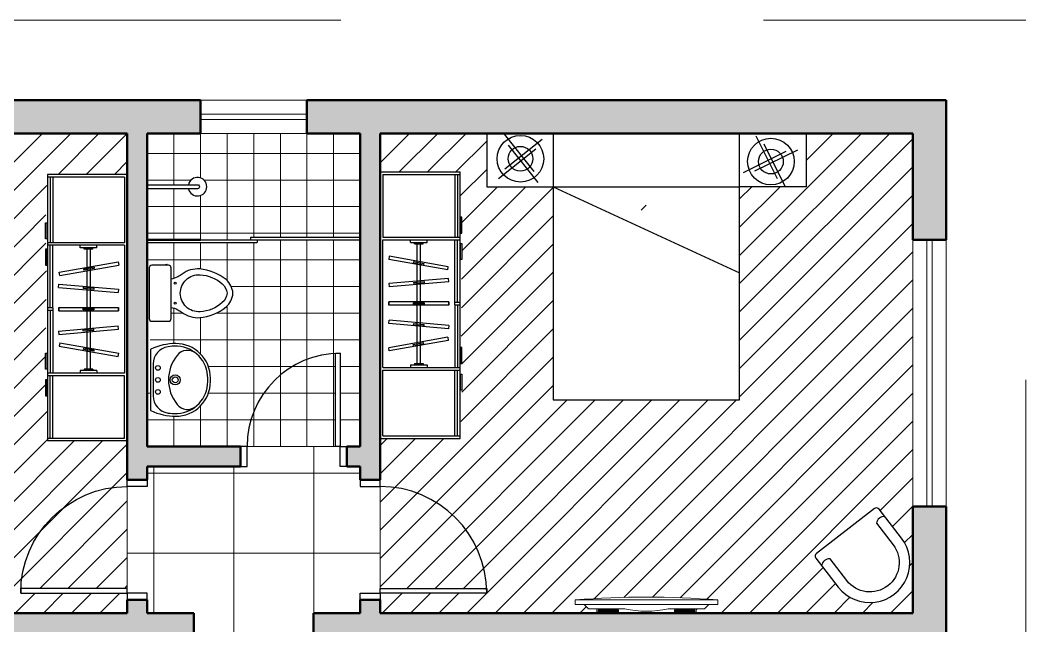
# Model space of a CAD drawing. Header units: millimetres. Extents: x 10.4 to 21.9, y -2.2 to 6.9.
# Drawn here: x 14.35 to 21.91, y 2.32 to 6.87 of the extents above; entities that cross this region are included whole.
import ezdxf

# ---------------------------------------------------------------- set-up
doc = ezdxf.new("R2010")
doc.units = ezdxf.units.MM
doc.linetypes.add('HIDDEN', pattern=[9.525, 6.35, -3.175])
for name, color, linetype, lineweight in [('Alvenaria', 5, 'Continuous', 50), ('Alvenaria Pigmentação', 254, 'Continuous', 15), ('Areas Molhadas', 2, 'Continuous', 30), ('Eletronicos', 2, 'Continuous', 30), ('Janelas', 2, 'Continuous', 20), ('Mobiliario', 3, 'Continuous', 30), ('Piso Desniveis e Soleiras', 1, 'Continuous', 15), ('Piso Paginação', 252, 'Continuous', 15), ('Portas', 3, 'Continuous', 30), ('Projeção Cobertura', 2, 'HIDDEN', 20)]:
    doc.layers.add(name, color=color, linetype=linetype, lineweight=lineweight)
doc.layers.add('Layout 01', color=1, linetype='Continuous')
doc.layers.add('Layout 02', color=2, linetype='Continuous')

# ---------------------------------------------------------------- blocks, each defined once
blk = doc.blocks.new('Batente')
blk.add_lwpolyline([(0, -0.15), (0.05, -0.15), (0.05, 0), (0, 0)])
blk = doc.blocks.new('Porta_70')
at = {"color": 0}
blk.add_lwpolyline([(-0.05, 0.7), (-0.05, 0), (-0.085, 0), (-0.085, 0.7)], close=True, dxfattribs=at)
at = {"color": 1}
blk.add_arc((-0.05, 0), 0.7, 90, 180, dxfattribs=at)
blk.add_blockref('Batente', (-0.8, 0))
at = {"xscale": -1}
blk.add_blockref('Batente', (0, 0), dxfattribs=at)
blk = doc.blocks.new('Porta_80')
at = {"color": 0}
blk.add_lwpolyline([(-0.05, 0.8), (-0.05, 0), (-0.085, 0), (-0.085, 0.8)], close=True, dxfattribs=at)
at = {"color": 1}
blk.add_arc((-0.05, 0), 0.8, 90, 180, dxfattribs=at)
at = {"xscale": -1}
blk.add_blockref('Batente', (0, 0), dxfattribs=at)
blk.add_blockref('Batente', (-0.9, 0))
blk = doc.blocks.new('Cama_1')
blk.add_line((0.4, -0.7), (0.4, 0.7))
for points in [[(0, 0.7), (0, 1.2), (0.4, 1.2), (0.4, 0.7)], [(0.4, -0.7), (1.0462, 0.7)], [(0, -0.7), (0, -1.2), (0.4, -1.2), (0.4, -0.7)]]:
    blk.add_lwpolyline(points)
blk.add_lwpolyline([(0, -0.7), (2, -0.7), (2, 0.7), (0, 0.7)], close=True)
blk = doc.blocks.new('Abajour_01')
for p, q in [((-0.1278, 0.18), (0.0617, -0.1242)), ((0.1126, 0.081), (-0.1919, -0.1086)), ((0.1965, 0.1012), (-0.1073, -0.088)), ((-0.0612, 0.1245), (0.1283, -0.1797))]:
    blk.add_line(p, q)
for radius in [0.175, 0.0929]:
    blk.add_circle((0, 0), radius)
blk = doc.blocks.new('Tv Plasma 01')
at = {"lineweight": 5, "ltscale": 0.08}
h = blk.add_hatch(dxfattribs=at)
h.set_pattern_fill('_USER,_O', color=0, scale=0.008, double=1, pattern_type=0)
h.set_pattern_definition([(360, (-4.134502, -6.728382), (2e-18, 0.008), []), (90, (-4.134502, -6.728382), (-0.008, 2e-18), [])])
h.paths.add_polyline_path([(-0.2099, 0.0235), (-0.3623, 0.0235), (-0.3623, 0.0089), (-0.2099, 0.0089)])
h = blk.add_hatch(dxfattribs=at)
h.set_pattern_fill('_USER,_O', color=0, scale=0.008, double=1, pattern_type=0)
h.set_pattern_definition([(180, (4.134502, -6.728382), (2e-18, 0.008), []), (90, (4.134502, -6.728382), (0.008, -1e-18), [])])
h.paths.add_polyline_path([(0.2099, 0.0235), (0.3623, 0.0235), (0.3623, 0.0089), (0.2099, 0.0089)])
at = {"color": 0, "lineweight": 9, "ltscale": 0.08}
for p, q in [((-0.535, 0.0985), (-0.535, 0.0647)), ((0.535, 0.0647), (0.535, 0.0985)), ((0.535, 0.0647), (-0.535, 0.0647)), ((-0.4673, 0.0647), (-0.4363, 0.0324)), ((-0.4363, 0.0324), (-0.1636, 0.0324)), ((-0.3724, 0.0324), (-0.3724, 0)), ((-0.3724, 0), (0.3724, 0)), ((0.1636, 0.0324), (0.4363, 0.0324)), ((0.3724, 0.0324), (0.3724, 0)), ((0.4673, 0.0647), (0.4363, 0.0324))]:
    blk.add_line(p, q, dxfattribs=at)
at = {"color": 0, "lineweight": 5, "ltscale": 0.08}
blk.add_line((-0.535, 0.0985), (0.535, 0.0985), dxfattribs=at)
for points in [[(-0.3623, 0.0235), (-0.2099, 0.0235), (-0.2099, 0.0089), (-0.3623, 0.0089)], [(0.3623, 0.0235), (0.2099, 0.0235), (0.2099, 0.0089), (0.3623, 0.0089)]]:
    blk.add_lwpolyline(points, close=True, dxfattribs=at)
at = {"color": 0, "lineweight": 9, "ltscale": 0.08}
for centre, radius, start, end in [((0, -6.5458), 6.6658, 85.39647, 94.60353), ((0, 0.7378), 0.7242, 256.94486, 283.05514)]:
    blk.add_arc(centre, radius, start, end, dxfattribs=at)
blk = doc.blocks.new('Cabides')
at = {"layer": 'Layout 01'}
for p, q in [((0.04, 0.005), (-0.04, 0.005)), ((-0.04, 0.005), (-0.04, -0.005)), ((0.04, 0.005), (0.04, -0.005)), ((0.04, -0.005), (-0.04, -0.005))]:
    blk.add_line(p, q, dxfattribs=at)
at = {"layer": 'Layout 02', "color": 2}
for p, q in [((-0.225, 0.0125), (0.225, 0.0125)), ((-0.225, -0.0125), (-0.225, 0.0125)), ((0.225, 0.0125), (0.225, -0.0125)), ((-0.225, -0.0125), (0.225, -0.0125))]:
    blk.add_line(p, q, dxfattribs=at)
blk = doc.blocks.new('Armário_01')
for p, q in [((0, 0), (2, 0)), ((0, 0), (0, -0.6)), ((2, 0), (2, -0.6)), ((0.0199, -0.02), (0.513, -0.02)), ((0.0199, -0.02), (0.0199, -0.6)), ((0.513, -0.02), (0.513, -0.6)), ((0.532, -0.02), (0.532, -0.6)), ((0.532, -0.02), (1.492, -0.02)), ((1.492, -0.02), (1.492, -0.6)), ((1.9812, -0.02), (1.5111, -0.02)), ((1.5111, -0.02), (1.5111, -0.6)), ((1.9812, -0.02), (1.9812, -0.6)), ((0, -0.6), (2, -0.6)), ((0.0199, -0.58), (0.513, -0.58)), ((1.0021, -0.58), (0.532, -0.58)), ((1.0021, -0.56), (1.0021, -0.6)), ((1.0021, -0.56), (1.022, -0.56)), ((1.022, -0.56), (1.022, -0.6)), ((1.022, -0.58), (1.492, -0.58)), ((1.9812, -0.58), (1.5111, -0.58))]:
    blk.add_line(p, q)
at = {"layer": 'Layout 01'}
for p, q in [((0.552, -0.2275), (0.532, -0.2275)), ((0.552, -0.2275), (0.552, -0.3525)), ((0.562, -0.2575), (0.552, -0.2575)), ((0.562, -0.2575), (0.562, -0.3225)), ((0.562, -0.2775), (1.462, -0.2775)), ((1.462, -0.2575), (1.462, -0.3225)), ((1.462, -0.2575), (1.472, -0.2575)), ((1.472, -0.2275), (1.472, -0.3525)), ((1.472, -0.2275), (1.492, -0.2275)), ((0.552, -0.3525), (0.532, -0.3525)), ((0.562, -0.3225), (0.552, -0.3225)), ((0.562, -0.3025), (1.462, -0.3025)), ((1.462, -0.3225), (1.472, -0.3225)), ((1.472, -0.3525), (1.492, -0.3525))]:
    blk.add_line(p, q, dxfattribs=at)
for points in [[(0.3633, -0.6133), (0.3633, -0.6033), (0.4833, -0.6033), (0.4833, -0.6133)], [(0.6817, -0.6133), (0.6817, -0.6033), (0.5617, -0.6033), (0.5617, -0.6133)], [(1.3424, -0.6133), (1.3424, -0.6033), (1.4624, -0.6033), (1.4624, -0.6133)], [(1.6608, -0.6133), (1.6608, -0.6033), (1.5408, -0.6033), (1.5408, -0.6133)]]:
    blk.add_lwpolyline(points, close=True, dxfattribs=at)
at = {"layer": 'Layout 02'}
for p, q in [((0.0199, -0.56), (0.513, -0.56)), ((1.0021, -0.56), (0.532, -0.56)), ((1.022, -0.56), (1.492, -0.56)), ((1.9812, -0.56), (1.5111, -0.56))]:
    blk.add_line(p, q, dxfattribs=at)
at = {"color": 1}
for p, rotation in [((0.708, -0.2876), 100.0000000000002), ((0.8549, -0.291), 84.9999999999998), ((1.012, -0.29), 90)]:
    blk.add_blockref('Cabides', p, dxfattribs=dict(at, rotation=rotation))
at = {"color": 1, "xscale": -1}
for p, rotation in [((1.012, -0.29), 270), ((1.1692, -0.291), 274.9999999999998), ((1.316, -0.2876), 260.0000000000002)]:
    blk.add_blockref('Cabides', p, dxfattribs=dict(at, rotation=rotation))
blk = doc.blocks.new('Poltrona')
blk.add_lwpolyline([(-0.3489, -0.3, 1), (-0.3489, 0.3), (-0.6239, 0.3, 0.414214), (-0.6489, 0.275), (-0.6489, -0.275, 0.414214), (-0.6239, -0.3)], format="xyb", close=True)
blk.add_lwpolyline([(-0.5536, 0.3, 0.381966), (-0.5536, 0.22), (-0.3489, 0.22, -1), (-0.3489, -0.22), (-0.5536, -0.22, 0.381966), (-0.5536, -0.3)], format="xyb")
blk = doc.blocks.new('Chuveiro')
blk.add_lwpolyline([(0, 0.015), (0.3777, 0.015, -1.003075), (0.3777, -0.015), (0, -0.015)], format="xyb")
blk.add_arc((0.3777, 0), 0.07, 192.37363, 167.62637)
blk = doc.blocks.new('Box_160')
for p, q in [((0, 0), (1.6, 0)), ((0.775, 0.02), (1.6, 0.02)), ((0.775, 0.02), (0.775, 0)), ((0.825, 0), (0.825, -0.02)), ((0, -0.02), (0.825, -0.02))]:
    blk.add_line(p, q)
blk = doc.blocks.new('Bacia_Cx')
for p, q in [((-0.2168, 0.1384), (-0.2168, 0.1478)), ((-0.21, 0.1498), (-0.2148, 0.1498)), ((-0.2148, 0.1364), (-0.2148, 0.1498)), ((-0.21, 0.1364), (-0.2148, 0.1364))]:
    blk.add_line(p, q)
for points in [[(0.1061, 0.18, -0.09319), (0.1237, 0.2299, -0.04086), (0.1442, 0.2619, 0.1814), (0.1825, 0.3946, 0.146162), (0.1028, 0.5921, 0.200635), (0, 0.6438, 0.200635), (-0.1028, 0.5921, 0.146162), (-0.1825, 0.3946, 0.1814), (-0.1442, 0.2619, -0.04086), (-0.1237, 0.2299, -0.09319), (-0.1061, 0.18)], [(0, 0.5996, -0.205009), (0.0703, 0.5637, -0.16955), (0.1386, 0.3967, -0.433775), (0, 0.2486, -0.433775), (-0.1386, 0.3967, -0.16955), (-0.0703, 0.5637, -0.205009), (0, 0.5996)]]:
    blk.add_lwpolyline(points, format="xyb")
blk.add_lwpolyline([(0.19, 0.18), (0, 0.18), (-0.19, 0.18, 0.414214), (-0.21, 0.16), (-0.21, 0.035, 0.414214), (-0.19, 0.015), (0, 0.015), (0.19, 0.015, 0.414214), (0.21, 0.035), (0.21, 0.16, 0.414214)], format="xyb", close=True)
for centre in [(-0.075, 0.2093), (0.075, 0.2093)]:
    blk.add_circle(centre, 0.0075)
for centre, start, end in [((-0.2148, 0.1478), 90, 180), ((-0.2148, 0.1384), 180, 270)]:
    blk.add_arc(centre, 0.002, start, end)
blk = doc.blocks.new('Lavatório_Gr')
for points in [[(-0.2254, 0.025), (0.2254, 0.025, 0.286777), (0.2299, 0.0278, 0.115498), (0.2725, 0.215, 0.414214), (0.0125, 0.475), (-0.0125, 0.475, 0.414214), (-0.2725, 0.215, 0.115498), (-0.2299, 0.0278, 0.286777)], [(-0.2486, 0.1562, 0.373651), (-0.1198, 0.0444), (0.1198, 0.0444, 0.373651), (0.2486, 0.1562, 0.040313), (0.2524, 0.2207, 0.008639), (0.2521, 0.2283, 0.398116), (0.0125, 0.455), (-0.0125, 0.455, 0.398116), (-0.2521, 0.2283, 0.008639), (-0.2524, 0.2207, 0.040313)]]:
    blk.add_lwpolyline(points, format="xyb", close=True)
blk.add_lwpolyline([(-0.1997, 0.3652, 0.414918), (-0.1841, 0.2245, 0.350303), (0.1841, 0.2245, 0.414918), (0.1997, 0.3652)], format="xyb")
for centre, radius in [((0, 0.21), 0.0375), ((0, 0.21), 0.0225), ((-0.09, 0.08), 0.0175), ((0, 0.08), 0.0175), ((0.09, 0.08), 0.0175)]:
    blk.add_circle(centre, radius)

msp = doc.modelspace()

# ---------------------------------------------------------------- hatches: boundary and pattern name
at = {"layer": 'Alvenaria Pigmentação'}
h = msp.add_hatch(color=256, dxfattribs=at)
h.dxf.hatch_style = 1
h.paths.add_polyline_path([(15.7077, 6.2674), (10.9077, 6.2674), (10.9077, 5.2174), (11.1577, 5.2174), (11.1577, 6.0174), (15.1577, 6.0174), (15.1577, 3.4174), (15.3077, 3.4174), (15.3077, 3.5174), (16.0077, 3.5174), (16.0077, 3.6674), (15.3077, 3.6674), (15.3077, 6.0174), (15.7077, 6.0174)])
h.paths.add_polyline_path([(21.3077, 6.2674), (16.5077, 6.2674), (16.5077, 6.0174), (16.9077, 6.0174), (16.9077, 3.6674), (16.8077, 3.6674), (16.8077, 3.5174), (16.9077, 3.5174), (16.9077, 3.4174), (17.0577, 3.4174), (17.0577, 6.0174), (21.0577, 6.0174), (21.0577, 5.2174), (21.3077, 5.2174)])
h.paths.add_polyline_path([(21.3077, 3.2174), (21.0577, 3.2174), (21.0577, 2.4174), (17.0577, 2.4174), (17.0577, 2.5174), (16.9077, 2.5174), (16.9077, 2.4174), (16.5577, 2.4174), (16.5577, 2.2674), (16.9077, 2.2674), (16.9077, 2.1674), (17.0577, 2.1674), (17.0577, 2.2674), (21.0577, 2.2674), (21.0577, 2.1674), (21.3077, 2.1674)])
h.paths.add_polyline_path([(15.6577, 2.4174), (15.3077, 2.4174), (15.3077, 2.5174), (15.1577, 2.5174), (15.1577, 2.4174), (11.1577, 2.4174), (11.1577, 3.2174), (10.9077, 3.2174), (10.9077, 2.1674), (11.1577, 2.1674), (11.1577, 2.2674), (15.1577, 2.2674), (15.1577, 2.1674), (15.3077, 2.1674), (15.3077, 2.2674), (15.6577, 2.2674)])
h.paths.add_polyline_path([(11.1577, 1.2674), (10.9077, 1.2674), (10.9077, 0.9674), (11.1577, 0.9674)])
h.paths.add_polyline_path([(15.3077, 0.4174), (16.9077, 0.4174), (16.9077, -1.5826), (18.0577, -1.5826), (18.0577, -1.3326), (17.0577, -1.3326), (17.0577, 1.2674), (16.9077, 1.2674), (16.9077, 0.5674), (15.3077, 0.5674), (15.3077, 1.2674), (15.1577, 1.2674), (15.1577, -1.3326), (11.1577, -1.3326), (11.1577, -1.0326), (10.9077, -1.0326), (10.9077, -1.5826), (15.3077, -1.5826)])
h.paths.add_polyline_path([(21.3077, -1.0326), (21.0577, -1.0326), (21.0577, -1.3326), (20.0577, -1.3326), (20.0577, -1.5826), (21.3077, -1.5826)])
h.paths.add_polyline_path([(21.3077, 1.2674), (21.0577, 1.2674), (21.0577, 0.9674), (21.3077, 0.9674)])
at = {"layer": 'Piso Paginação'}
h = msp.add_hatch(dxfattribs=at)
h.set_pattern_fill('_USER', color=256, scale=0.15, angle=45, pattern_type=0)
h.set_pattern_definition([(45, (15.15767, 6.01743), (-0.106066, 0.106066), [])])
h.paths.add_polyline_path([(14.5443, 5.2263), (14.5443, 5.3463), (14.5577, 5.7096), (15.1577, 5.7096), (15.1577, 6.0174), (11.1577, 6.0174), (11.1577, 5.2174), (11.1577, 5.0249, -0.353366), (11.1952, 5.0714), (11.1952, 5.6624), (11.7952, 5.6624), (11.7952, 5.0724), (13.0102, 5.0724, -0.414214), (13.0577, 5.0249), (13.0577, 3.4099, -0.414214), (13.0102, 3.3624), (11.8052, 3.3624), (11.8052, 2.7624), (11.2052, 2.7624), (11.2052, 3.3624, -0.414214), (11.1577, 3.4099), (11.1577, 3.2174), (11.1577, 2.4174), (15.1577, 2.4174), (15.1577, 2.5174), (15.1577, 2.5674), (14.3577, 2.5674), (14.3577, 2.6024), (14.3584, 2.6024, -0.401453), (15.1577, 3.3674), (15.1577, 3.4174), (15.1577, 3.7096), (14.5577, 3.7096), (14.5577, 4.0488), (14.5443, 4.0488), (14.5443, 4.1688), (14.545, 4.2472), (14.5443, 4.2472), (14.5443, 4.3672), (14.5509, 5.0279), (14.5443, 5.0279), (14.5443, 5.1479), (14.5462, 5.2263)])
h.paths.add_polyline_path([(13.5573, 4.7799), (13.5573, 4.6799), (13.5569, 3.6799), (13.5573, 3.5799), (13.5573, 3.6799), (13.5569, 3.6799), (13.5569, 4.6799)], flags=16)
h.paths.add_polyline_path([(13.3225, 4.1105), (13.3259, 4.1028), (13.3222, 4.1099)], flags=16)
h.paths.add_polyline_path([(15.1577, 3.3674, 0.401453), (14.3584, 2.6024), (15.1577, 2.6024)], flags=17)
h.paths.add_polyline_path([(21.0577, 5.2174), (21.0577, 6.0174), (20.2577, 6.0174), (20.2577, 5.6174), (19.7577, 5.6174), (19.7577, 4.0174), (18.3577, 4.0174), (18.3577, 5.6174), (17.8577, 5.6174), (17.8577, 6.0174), (17.0577, 6.0174), (17.0577, 5.7277), (17.6577, 5.7277), (17.6577, 5.3884), (17.671, 5.3884), (17.671, 5.2684), (17.6703, 5.19), (17.671, 5.19), (17.671, 5.07), (17.6644, 4.4094), (17.671, 4.4094), (17.671, 4.2894), (17.6691, 4.2109), (17.671, 4.2109), (17.671, 4.0909), (17.6577, 3.7277), (17.0577, 3.7277), (17.0577, 3.4174), (17.0577, 3.3674, -0.401453), (17.8569, 2.6024), (17.8577, 2.6024), (17.8577, 2.5674), (17.0577, 2.5674), (17.0577, 2.5174), (17.0577, 2.4174), (18.6853, 2.4174), (18.6853, 2.4498), (18.6214, 2.4498), (18.5904, 2.4822), (18.5227, 2.4822), (18.5227, 2.5159, -0.040195), (19.5927, 2.5159), (19.5927, 2.4822), (19.525, 2.4822), (19.4939, 2.4498), (19.4301, 2.4498), (19.4301, 2.4174), (21.0577, 2.4174), (21.0577, 3.2174)])
h.paths.add_polyline_path([(20.3348, 2.8652), (20.7702, 3.2012, -0.414214), (20.8053, 3.1967), (20.9733, 2.979, -1), (20.4983, 2.6124), (20.3303, 2.8301, -0.414214)], flags=16)
h.paths.add_polyline_path([(17.0577, 3.3674), (17.0577, 2.6024), (17.8569, 2.6024, 0.401453)], flags=17)
h = msp.add_hatch(dxfattribs=at)
h.set_pattern_fill('_USER', color=256, scale=0.2, double=1, pattern_type=0)
h.set_pattern_definition([(0, (16.90767, 3.66743), (0, 0.2), []), (90, (16.90767, 3.66743), (-0.2, 1e-17), [])])
h.paths.add_polyline_path([(16.7227, 4.3666, 0.399638), (16.0577, 3.6674), (16.7227, 3.6674)])
h.paths.add_polyline_path([(16.9077, 5.2174), (16.1327, 5.2174), (16.1327, 5.1974), (15.3077, 5.1974), (15.3227, 5.0074, -0.414214), (15.3427, 5.0274), (15.444, 5.0274), (15.444, 5.0342), (15.4555, 5.0342, -0.414214), (15.4575, 5.0322), (15.4575, 5.0274), (15.4677, 5.0274, -0.414214), (15.4877, 5.0074), (15.4877, 4.9236, 0.09319), (15.5376, 4.9411, 0.038147), (15.5676, 4.9601, -0.201976), (15.7153, 4.9985, -0.137197), (15.8998, 4.9202, -0.200635), (15.9515, 4.8174, -0.200635), (15.8998, 4.7147, -0.137197), (15.7153, 4.6364, -0.201976), (15.5676, 4.6748, 0.038147), (15.5376, 4.6938, 0.09319), (15.4877, 4.7113), (15.4877, 4.6274, -0.414214), (15.4677, 4.6074), (15.3427, 4.6074, -0.414214), (15.3227, 4.6274), (15.3327, 4.3929, -0.282554), (15.3355, 4.3973, -0.115498), (15.5227, 4.4399, -0.414214), (15.7827, 4.1799), (15.7827, 4.1549, -0.414214), (15.5227, 3.8949, -0.117382), (15.3327, 3.9389), (15.3327, 4.1674), (15.3077, 4.1674), (15.3077, 3.6674), (16.0077, 3.6674), (16.0577, 3.6674, -0.399638), (16.7227, 4.3666), (16.7227, 4.3674), (16.7577, 4.3674), (16.7577, 3.6674), (16.8077, 3.6674), (16.9077, 3.6674)])
h.paths.add_polyline_path([(16.9077, 6.0174), (16.5077, 6.0174), (15.7077, 6.0174), (15.3077, 6.0174), (15.3077, 5.6324), (15.617, 5.6324, -9.224931), (15.617, 5.6024), (15.3077, 5.6024), (15.3077, 5.2174), (16.0827, 5.2174), (16.0827, 5.2374), (16.9077, 5.2374)])
h = msp.add_hatch(dxfattribs=at)
h.set_pattern_fill('_USER', color=256, scale=0.15, angle=45, pattern_type=0)
h.set_pattern_definition([(45, (0, 0), (-0.106066, 0.106066), [])])
h.paths.add_polyline_path([(21.0577, 5.2174), (21.0577, 6.0174), (20.2577, 6.0174), (20.2577, 5.6174), (19.7577, 5.6174), (19.0883, 5.6129, 0.106598), (19.0678, 5.6084, -0.260207), (19.0453, 5.5839, 0.385981), (18.9839, 5.6101), (18.9839, 5.5067), (18.9839, 5.3296, -0.414214), (18.9339, 5.2796), (18.6907, 5.2796, 0.059981), (18.6931, 5.2506), (18.7212, 5.2033, -0.414214), (18.7037, 5.1348), (18.5317, 5.0328, -0.414214), (18.4632, 5.0502), (18.3616, 5.2215), (18.3607, 5.2219), (18.3612, 5.2221), (18.3611, 5.2223, -0.414214), (18.3786, 5.2908), (18.3938, 5.2998, -0.16148), (18.3839, 5.3296), (18.3839, 5.6174), (18.3577, 5.6174), (17.8577, 5.6174), (17.8577, 6.0174), (17.0577, 6.0174), (17.0577, 5.7277), (17.6577, 5.7277), (17.6577, 5.3884), (17.671, 5.3884), (17.671, 5.2684), (17.6703, 5.19), (17.671, 5.19), (17.671, 5.07), (17.6644, 4.4094), (17.671, 4.4094), (17.671, 4.2894), (17.6691, 4.2109), (17.671, 4.2109), (17.671, 4.0909), (17.6577, 3.7277), (17.0577, 3.7277), (17.0577, 3.4174), (17.0577, 3.3674, -0.401453), (17.8569, 2.6024), (17.8577, 2.6024), (17.8577, 2.5674), (17.0577, 2.5674), (17.0577, 2.5174), (17.0577, 2.4174), (18.6853, 2.4174), (18.6853, 2.4498), (18.6214, 2.4498), (18.5904, 2.4822), (18.5227, 2.4822), (18.5227, 2.5159, -0.040195), (19.5927, 2.5159), (19.5927, 2.4822), (19.525, 2.4822), (19.4939, 2.4498), (19.4301, 2.4498), (19.4301, 2.4174), (21.0577, 2.4174), (21.0577, 3.2174)], flags=17)
h.paths.add_polyline_path([(20.3348, 2.8652), (20.7702, 3.2012, -0.414214), (20.8053, 3.1967), (20.9733, 2.979, -1), (20.4983, 2.6124), (20.3303, 2.8301, -0.414214)], flags=0)
h.paths.add_polyline_path([(19.1045, 5.3752, 0.157139), (19.0603, 5.3748, -0.045083), (19.0551, 5.3636, 0.062052), (19.0442, 5.3465, -0.221681), (19.0446, 5.2769, 0.0081), (19.0442, 5.2754, 0.0081), (19.0438, 5.2769, -0.221681), (19.0442, 5.3465, -0.062052), (19.0551, 5.3636, 0.338491), (19.0445, 5.4463, 0.029849), (19.0384, 5.4517, -0.181885), (19.0369, 5.5062, 0.080444), (19.0442, 5.5173, 0.080444), (19.0515, 5.5062, -0.209812), (19.0465, 5.4442, -0.048299), (19.0544, 5.4336, 0.069715), (19.1045, 5.4676)], flags=0)
h.paths.add_polyline_path([(21.0577, 5.2174), (21.0577, 6.0174), (20.2577, 6.0174), (20.2577, 5.6174), (19.7577, 5.6174), (19.0876, 5.6129, 0.103149), (19.0678, 5.6084, -0.163037), (19.0564, 5.59, 0.208236), (19.045, 5.5493, -0.183696), (19.0452, 5.5198, -0.313768), (19.038, 5.4317, -0.074846), (18.9839, 5.4676), (18.9839, 5.3296, -0.414214), (18.9339, 5.2796), (18.6907, 5.2796, 0.059981), (18.6931, 5.2506), (18.7212, 5.2033, -0.414214), (18.7037, 5.1348), (18.5317, 5.0328, -0.414214), (18.4632, 5.0502), (18.3616, 5.2215), (18.3607, 5.2219), (18.3612, 5.2221), (18.3611, 5.2223, -0.414214), (18.3786, 5.2908), (18.3938, 5.2998, -0.16148), (18.3839, 5.3296), (18.3839, 5.6174), (18.3577, 5.6174), (17.8577, 5.6174), (17.8577, 6.0174), (17.0577, 6.0174), (17.0577, 5.7277), (17.6577, 5.7277), (17.6577, 5.3884), (17.671, 5.3884), (17.671, 5.2684), (17.6703, 5.19), (17.671, 5.19), (17.671, 5.07), (17.6644, 4.4094), (17.671, 4.4094), (17.671, 4.2894), (17.6691, 4.2109), (17.671, 4.2109), (17.671, 4.0909), (17.6577, 3.7277), (17.0577, 3.7277), (17.0577, 3.4174), (17.0577, 3.3674, -0.401453), (17.8569, 2.6024), (17.8577, 2.6024), (17.8577, 2.5674), (17.0577, 2.5674), (17.0577, 2.5174), (17.0577, 2.4174), (18.6853, 2.4174), (18.6853, 2.4498), (18.6214, 2.4498), (18.5904, 2.4822), (18.5227, 2.4822), (18.5227, 2.5159, -0.040195), (19.5927, 2.5159), (19.5927, 2.4822), (19.525, 2.4822), (19.4939, 2.4498), (19.4301, 2.4498), (19.4301, 2.4174), (21.0577, 2.4174), (21.0577, 3.2174)], flags=17)
h.paths.add_polyline_path([(19.0442, 5.2754, 0.0081), (19.0438, 5.2769, -0.221681), (19.0442, 5.3465, -0.221681), (19.0446, 5.2769, 0.0081)], flags=0)
h = msp.add_hatch(dxfattribs=at)
h.set_pattern_fill('_USER', color=256, scale=0.6, double=1, pattern_type=0)
h.set_pattern_definition([(0, (11.1577, -1.33257), (0, 0.6), []), (90, (11.1577, -1.33257), (-0.6, 4e-17), [])])
h.paths.add_polyline_path([(14.3584, 2.0824), (14.3577, 2.0824), (14.3577, 2.1174), (15.1577, 2.1174), (15.1577, 2.1674), (15.1577, 2.2674), (11.1577, 2.2674), (11.1577, 2.1674), (11.1577, 2.1174), (11.9577, 2.1174), (11.9577, 2.0824), (11.9569, 2.0824, -0.401453), (11.1577, 1.3174), (11.1577, 1.2674), (11.1577, 0.9674), (11.1577, -1.0326), (11.1577, -1.3326), (12.7853, -1.3326), (12.7853, -1.3002), (12.7214, -1.3002), (12.6904, -1.2678), (12.6227, -1.2678), (12.6227, -1.2341, -0.040195), (13.6927, -1.2341), (13.6927, -1.2678), (13.625, -1.2678), (13.5939, -1.3002), (13.5301, -1.3002), (13.5301, -1.3326), (15.1577, -1.3326), (15.1577, 1.2674), (15.1577, 1.3174, -0.401453)])
h.paths.add_polyline_path([(14.3108, 0.9763, -0.414214), (14.3483, 0.9388), (14.3483, 0.2638, -0.238412), (14.3331, 0.2336, -0.31946), (14.315, 0.2042, 0.349103), (14.2766, 0.1651, -0.342874), (14.2548, 0.1221, 0.315903), (14.2163, 0.0886, -0.49816), (14.1906, 0.0426, 0.225889), (14.1539, 0.0343, -0.448204), (14.1089, 0.0355, 0.280315), (14.0794, 0.0588, -0.149681), (14.0458, 0.0702, 0.330079), (14.0182, 0.1025, -0.281917), (13.9877, 0.1126, 0.089514), (13.9809, 0.1263), (12.4927, 0.1263, -0.064843), (12.4841, 0.1208, 0.315903), (12.4457, 0.0872, -0.49816), (12.42, 0.0413, 0.225889), (12.3832, 0.033, -0.448204), (12.3383, 0.0342, 0.280315), (12.3088, 0.0575, -0.149681), (12.2751, 0.0688, 0.330079), (12.2475, 0.1012, -0.281917), (12.217, 0.1112, 0.221594), (12.1931, 0.1386, -0.408155), (12.1592, 0.1586, 0.17388), (12.1397, 0.1813, -0.367814), (12.124, 0.2162, 0.406814), (12.1381, 0.2454, -0.344564), (12.1483, 0.2776), (12.1483, 0.9388, -0.414214), (12.1858, 0.9763)], flags=16)
h.paths.add_polyline_path([(12.2733, 0.9013), (14.2233, 0.9013), (14.2233, 0.7763), (14.2233, 0.3392), (14.2795, 0.2999, -0.414214), (14.2917, 0.2303), (14.177, 0.0664, -0.414214), (14.1074, 0.0542), (13.9443, 0.1684), (13.9434, 0.1684), (13.9437, 0.1688), (13.9436, 0.1689, -0.414214), (13.9313, 0.2385), (14.046, 0.4024, -0.414214), (14.1157, 0.4146), (14.2233, 0.3392), (14.2233, 0.7013), (12.2733, 0.7013), (12.2733, 0.3981), (12.2754, 0.401, -0.414214), (12.345, 0.4133), (12.5088, 0.2985, -0.414214), (12.5211, 0.2289), (12.4064, 0.0651, -0.414214), (12.3367, 0.0528), (12.1736, 0.1671), (12.1727, 0.1671), (12.1731, 0.1674), (12.1729, 0.1675, -0.414214), (12.1606, 0.2372), (12.2733, 0.3981), (12.2733, 0.7763)], flags=0)
h.paths.add_polyline_path([(12.6333, -0.1235), (12.7333, -0.1235), (13.7333, -0.124), (13.8333, -0.1235), (13.7333, -0.1235), (13.7333, -0.124), (12.7333, -0.124)], flags=16)
h.paths.add_polyline_path([(13.3027, -0.3584), (13.3104, -0.3549), (13.3034, -0.3586)], flags=16)
h.paths.add_polyline_path([(11.6108, -0.5857), (11.6122, -0.5848), (11.6108, -0.5836)], flags=16)
h.paths.add_polyline_path([(11.813, -0.691), (11.8146, -0.6915), (11.8148, -0.6898)], flags=16)
h.paths.add_polyline_path([(11.6107, -0.6285), (11.6107, -0.6309), (11.6092, -0.6296)], flags=16)
h.paths.add_polyline_path([(11.7761, -0.7148), (11.7779, -0.7154), (11.7759, -0.7168)], flags=16)
h.paths.add_polyline_path([(11.8428, -0.917), (11.8432, -0.9186), (11.8448, -0.9177)], flags=16)
h.paths.add_polyline_path([(11.7524, -1.0348), (11.7519, -1.0363), (11.7536, -1.0365)], flags=16)
h.paths.add_polyline_path([(11.611, -1.0793), (11.6095, -1.0804), (11.611, -1.0817)], flags=16)
h.paths.add_polyline_path([(11.6131, -0.9886), (11.6134, -0.9874), (11.6125, -0.9881)], flags=16)
h.paths.add_polyline_path([(11.4217, -0.9912), (11.4201, -0.9908), (11.4201, -0.9926)], flags=16)
h.paths.add_polyline_path([(11.6662, -0.7282), (11.6595, -0.7965), (11.7751, -0.8329), (11.7129, -0.868), (11.7186, -0.8883), (11.7598, -0.8924), (11.7909, -1.004), (11.832, -1.008), (11.8026, -0.9022), (11.8004, -0.9014), (11.8021, -0.9004), (11.832, -1.008), (11.7286, -0.9979), (11.6914, -1.1032), (11.66, -1.0762), (11.6857, -1.0034), (11.6125, -0.9406), (11.5281, -1.001), (11.5285, -0.9575), (11.5649, -0.9297), (11.5655, -0.8728), (11.4633, -0.8501), (11.5552, -0.8084), (11.5326, -0.7063), (11.6092, -0.772)], flags=16)
h.paths.add_polyline_path([(11.3871, -0.7284), (11.3868, -0.7266), (11.385, -0.7274)], flags=16)
h.paths.add_polyline_path([(11.4565, -0.9623), (11.4564, -0.9643), (11.4546, -0.9638)], flags=16)
h.paths.add_polyline_path([(14.427, -0.6284), (14.4267, -0.6268), (14.4251, -0.6275)], flags=16)
h.paths.add_polyline_path([(14.6507, -0.4859), (14.6521, -0.485), (14.6507, -0.4838)], flags=16)
h.paths.add_polyline_path([(14.4658, -0.6467), (14.4679, -0.6477), (14.4661, -0.6485)], flags=16)
h.paths.add_polyline_path([(14.6491, -0.5298), (14.6506, -0.5287), (14.6506, -0.5311)], flags=16)
h.paths.add_polyline_path([(14.8529, -0.5912), (14.8545, -0.5917), (14.8547, -0.59)], flags=16)
h.paths.add_polyline_path([(14.8827, -0.8172), (14.8831, -0.8188), (14.8847, -0.8179)], flags=16)
h.paths.add_polyline_path([(14.7923, -0.935), (14.7918, -0.9365), (14.7935, -0.9367)], flags=16)
h.paths.add_polyline_path([(14.6507, -0.9796), (14.6494, -0.9806), (14.6507, -0.9817)], flags=16)
h.paths.add_polyline_path([(14.653, -0.8888), (14.6534, -0.8876), (14.6524, -0.8883)], flags=16)
h.paths.add_polyline_path([(14.4616, -0.8914), (14.4601, -0.891), (14.46, -0.8928)], flags=16)
h.paths.add_polyline_path([(14.5725, -0.6065), (14.6491, -0.6722), (14.7061, -0.6284), (14.6994, -0.6967), (14.815, -0.7331), (14.7529, -0.7682), (14.7585, -0.7885), (14.7997, -0.7925), (14.8308, -0.9042), (14.872, -0.9082), (14.8425, -0.8024), (14.8403, -0.8016), (14.842, -0.8006), (14.872, -0.9082), (14.7685, -0.8981), (14.7313, -1.0034), (14.6524, -0.9357), (14.6509, -0.9368), (14.6509, -0.9344), (14.6999, -0.9764), (14.7256, -0.9036), (14.6524, -0.8408), (14.568, -0.9011), (14.5684, -0.8577), (14.6048, -0.8299), (14.6054, -0.7729), (14.5032, -0.7503), (14.5951, -0.7086)], flags=16)
h.paths.add_polyline_path([(14.4945, -0.864), (14.4964, -0.8625), (14.4963, -0.8645)], flags=16)
h.paths.add_polyline_path([(14.816, -0.615), (14.8178, -0.6156), (14.8158, -0.617)], flags=16)
h.paths.add_polyline_path([(11.9569, 2.0824), (11.1577, 2.0824), (11.1577, 1.3174, 0.401453)], flags=17)
h.paths.add_polyline_path([(15.1577, 2.0824), (14.3584, 2.0824, 0.401453), (15.1577, 1.3174)], flags=17)
h.paths.add_polyline_path([(17.0577, 2.1174), (16.9077, 2.1174), (16.9077, 2.1674), (16.9077, 2.2674), (16.5577, 2.2674), (16.5577, 2.4174), (16.9077, 2.4174), (16.9077, 2.5174), (16.9077, 2.5674), (17.0577, 2.5674), (17.0577, 2.6024), (17.0577, 3.3674), (16.9077, 3.3674), (16.9077, 3.4174), (16.9077, 3.5174), (16.8077, 3.5174), (16.7577, 3.5174), (16.7577, 3.6674), (16.7227, 3.6674), (16.0577, 3.6674), (16.0577, 3.5174), (16.0077, 3.5174), (15.3077, 3.5174), (15.3077, 3.4174), (15.3077, 3.3674), (15.1577, 3.3674), (15.1577, 2.5674), (15.3077, 2.5674), (15.3077, 2.5174), (15.3077, 2.4174), (15.6577, 2.4174), (15.6577, 2.2674), (15.3077, 2.2674), (15.3077, 2.1674), (15.3077, 2.1174), (15.1577, 2.1174), (15.1577, 2.0824), (15.1577, 1.3174), (15.3077, 1.3174), (15.3077, 1.2674), (15.3077, 0.5674), (16.9077, 0.5674), (16.9077, 1.2674), (16.9077, 1.3174), (17.0577, 1.3174)])
h.paths.add_polyline_path([(20.2584, 2.0824), (20.2577, 2.0824), (20.2577, 2.1174), (21.0577, 2.1174), (21.0577, 2.1674), (21.0577, 2.2674), (17.0577, 2.2674), (17.0577, 2.1674), (17.0577, 2.1174), (17.8577, 2.1174), (17.8577, 2.0824), (17.8569, 2.0824, -0.401453), (17.0577, 1.3174), (17.0577, 1.2674), (17.0577, -1.3326), (17.3602, -1.3326), (17.3102, -1.2826), (17.3102, -1.2426), (17.2427, -1.2426), (17.2427, -0.7701), (17.2527, -0.7501), (17.2427, -0.7501), (17.2427, -0.7026), (17.6702, -0.7026), (17.6702, -0.6801), (17.8052, -0.6801), (17.8052, -0.7026), (17.8727, -0.7026), (17.8727, -0.7501), (17.8627, -0.7501), (17.8627, -0.7701), (17.8727, -0.7701), (17.8727, -1.2426), (17.8052, -1.2426), (17.8052, -1.2826), (17.7552, -1.3326), (17.9577, -1.3326), (17.9577, -0.7326), (20.1577, -0.7326), (20.1577, -1.3326), (21.0577, -1.3326), (21.0577, -1.0326), (21.0577, 0.9674), (21.0577, 1.2674), (21.0577, 1.3174, -0.401453)])
h.paths.add_polyline_path([(18.2413, 1.457), (18.2613, 1.477), (18.4633, 1.477), (18.6653, 1.477), (18.6853, 1.457), (18.6853, 1.437), (18.6652, 1.437), (18.6652, 1.3871), (18.7053, 1.347), (18.7053, 1.137), (18.9197, 1.137), (18.9197, 1.347), (18.9599, 1.3871), (18.9599, 1.437), (18.9397, 1.437), (18.9397, 1.457), (18.9597, 1.477), (19.1618, 1.477), (19.3638, 1.477), (19.3838, 1.457), (19.3838, 1.437), (19.3599, 1.437), (19.3598, 1.387), (19.3997, 1.347), (19.3997, 1.137), (19.5599, 1.137), (19.6126, 1.0842), (19.6126, 0.927), (19.8226, 0.927), (19.8626, 0.887), (19.9126, 0.8871), (19.9126, 0.911), (19.9326, 0.911), (19.9526, 0.891), (19.9526, 0.689), (19.9526, 0.487), (19.9326, 0.467), (19.9126, 0.467), (19.9126, 0.4871), (19.8627, 0.4871), (19.8226, 0.447), (19.6126, 0.447), (19.6126, 0.2897), (19.5599, 0.237), (19.3997, 0.237), (19.3997, 0.027), (19.3598, -0.013), (19.3599, -0.063), (19.3838, -0.063), (19.3838, -0.083), (19.3638, -0.103), (19.1618, -0.103), (18.9597, -0.103), (18.9397, -0.083), (18.9397, -0.063), (18.9599, -0.063), (18.9599, -0.0132), (18.9197, 0.027), (18.9197, 0.237), (18.7053, 0.237), (18.7053, 0.027), (18.6652, -0.0132), (18.6652, -0.063), (18.6853, -0.063), (18.6853, -0.083), (18.6653, -0.103), (18.4633, -0.103), (18.2613, -0.103), (18.2413, -0.083), (18.2413, -0.063), (18.2652, -0.063), (18.2653, -0.013), (18.2253, 0.027), (18.2253, 0.237), (18.0653, 0.237), (18.0126, 0.2897), (18.0126, 0.447), (17.8026, 0.447), (17.7625, 0.4871), (17.7126, 0.4871), (17.7126, 0.467), (17.6926, 0.467), (17.6726, 0.487), (17.6726, 0.689), (17.6726, 0.891), (17.6926, 0.911), (17.7126, 0.911), (17.7126, 0.8871), (17.7626, 0.887), (17.8026, 0.927), (18.0126, 0.927), (18.0126, 1.087), (18.0626, 1.137), (18.2253, 1.137), (18.2253, 1.347), (18.2653, 1.387), (18.2652, 1.437), (18.2413, 1.437)], flags=16)
h.paths.add_polyline_path([(18.2852, 1.437), (18.6452, 1.437), (18.6452, 1.387), (18.2853, 1.387)], flags=0)
h.paths.add_polyline_path([(18.2553, 1.347), (18.6753, 1.347), (18.6753, 1.137), (18.2553, 1.137)], flags=0)
h.paths.add_polyline_path([(18.0826, 1.117), (19.5426, 1.117), (19.5926, 1.067), (19.5926, 0.307), (19.5426, 0.257), (18.0826, 0.257), (18.0326, 0.307), (18.0326, 1.067)], flags=0)
h.paths.add_polyline_path([(18.0126, 0.477), (17.8026, 0.477), (17.8026, 0.897), (18.0126, 0.897)], flags=0)
h.paths.add_polyline_path([(17.7626, 0.867), (17.7626, 0.5071), (17.7126, 0.5071), (17.7126, 0.689), (17.7126, 0.8671)], flags=0)
h.paths.add_polyline_path([(18.9799, 1.437), (19.3399, 1.437), (19.3398, 1.387), (18.9799, 1.387)], flags=0)
h.paths.add_polyline_path([(18.9497, 1.347), (19.3697, 1.347), (19.3697, 1.137), (18.9497, 1.137)], flags=0)
h.paths.add_polyline_path([(18.6753, 0.237), (18.6753, 0.027), (18.2553, 0.027), (18.2553, 0.237)], flags=0)
h.paths.add_polyline_path([(18.2853, -0.013), (18.6452, -0.013), (18.6452, -0.063), (18.2852, -0.063)], flags=0)
h.paths.add_polyline_path([(19.3697, 0.237), (19.3697, 0.027), (18.9497, 0.027), (18.9497, 0.237)], flags=0)
h.paths.add_polyline_path([(19.6126, 0.897), (19.8226, 0.897), (19.8226, 0.477), (19.6126, 0.477)], flags=0)
h.paths.add_polyline_path([(18.9799, -0.013), (19.3398, -0.013), (19.3399, -0.063), (18.9799, -0.063)], flags=0)
h.paths.add_polyline_path([(19.8626, 0.867), (19.9126, 0.8671), (19.9126, 0.689), (19.9126, 0.5071), (19.8626, 0.5071)], flags=0)
h.paths.add_polyline_path([(20.1752, -0.6976), (20.9402, -0.6976), (20.9402, -1.3126), (20.1752, -1.3126)], flags=16)
h.paths.add_polyline_path([(20.2245, -0.706), (20.2645, -0.706), (20.2645, -0.716), (20.2245, -0.716)], flags=0)
h.paths.add_polyline_path([(20.1902, -0.7726), (20.9252, -0.7726), (20.9252, -1.2626), (20.1902, -1.2626)], flags=0)
h.paths.add_polyline_path([(20.3145, -0.706), (20.3545, -0.706), (20.3545, -0.716), (20.3145, -0.716)], flags=0)
h.paths.add_polyline_path([(20.3577, -0.8951), (20.4352, -0.8951), (20.4977, -0.8951, -1), (20.6177, -0.8951), (20.6802, -0.8951), (20.7577, -0.8951, -1), (20.8777, -0.8951, -0.414214), (20.8177, -0.9551), (20.8177, -1.0801, -0.414214), (20.8777, -1.1401, -1), (20.7577, -1.1401), (20.6802, -1.1401), (20.6177, -1.1401, -1), (20.4977, -1.1401), (20.4352, -1.1401), (20.3577, -1.1401, -1), (20.2377, -1.1401, -0.414214), (20.2977, -1.0801), (20.2977, -0.9551, -0.414214), (20.2377, -0.8951, -1)], flags=0)
h.paths.add_polyline_path([(20.4045, -0.706), (20.4445, -0.706), (20.4445, -0.716), (20.4045, -0.716)], flags=0)
h.paths.add_polyline_path([(20.4945, -0.706), (20.5345, -0.706), (20.5345, -0.716), (20.4945, -0.716)], flags=0)
h.paths.add_polyline_path([(20.5845, -0.706), (20.6245, -0.706), (20.6245, -0.716), (20.5845, -0.716)], flags=0)
h.paths.add_polyline_path([(20.6745, -0.706), (20.7145, -0.706), (20.7145, -0.716), (20.6745, -0.716)], flags=0)
h.paths.add_polyline_path([(20.8516, -0.706), (20.8916, -0.706), (20.8916, -0.716), (20.8516, -0.716)], flags=0)
h.paths.add_polyline_path([(17.8569, 2.0824), (17.0577, 2.0824), (17.0577, 1.3174, 0.401453)], flags=17)
h.paths.add_polyline_path([(21.0577, 2.0824), (20.2584, 2.0824, 0.401453), (21.0577, 1.3174)], flags=17)

# ---------------------------------------------------------------- linework, layer by layer
at = {"layer": 'Alvenaria'}
for p, q in [((10.9077, 6.2674), (15.7077, 6.2674)), ((15.7077, 6.0174), (15.7077, 6.2674)), ((16.5077, 6.2674), (16.5077, 6.0174)), ((16.5077, 6.2674), (21.3077, 6.2674)), ((21.3077, 6.2674), (21.3077, 5.2174)), ((11.1577, 6.0174), (15.1577, 6.0174)), ((15.1577, 3.4174), (15.1577, 6.0174)), ((15.3077, 3.6674), (15.3077, 6.0174)), ((15.3077, 6.0174), (15.7077, 6.0174)), ((16.5077, 6.0174), (16.9077, 6.0174)), ((16.9077, 6.0174), (16.9077, 3.6674)), ((17.0577, 6.0174), (17.0577, 3.4174)), ((17.0577, 6.0174), (21.0577, 6.0174)), ((21.0577, 6.0174), (21.0577, 5.2174)), ((15.3077, 5.2174), (15.7077, 5.2174)), ((21.0577, 5.2174), (21.3077, 5.2174)), ((15.3077, 3.6674), (16.0077, 3.6674)), ((16.0077, 3.6674), (16.0077, 3.5174)), ((16.8077, 3.6674), (16.8077, 3.5174)), ((16.8077, 3.6674), (16.9077, 3.6674)), ((15.3077, 3.5174), (16.0077, 3.5174)), ((15.3077, 3.4174), (15.3077, 3.5174)), ((16.8077, 3.5174), (16.9077, 3.5174)), ((16.9077, 3.5174), (16.9077, 3.4174)), ((15.1577, 3.4174), (15.3077, 3.4174)), ((16.9077, 3.4174), (17.0577, 3.4174)), ((21.0577, 3.2174), (21.3077, 3.2174)), ((21.0577, 3.2174), (21.0577, 2.4174)), ((21.3077, 3.2174), (21.3077, 2.1674)), ((15.1577, 2.5174), (15.3077, 2.5174)), ((15.1577, 2.4174), (15.1577, 2.5174)), ((15.3077, 2.4174), (15.3077, 2.5174)), ((16.9077, 2.5174), (17.0577, 2.5174)), ((16.9077, 2.5174), (16.9077, 2.4174)), ((17.0577, 2.5174), (17.0577, 2.4174)), ((11.1577, 2.4174), (15.1577, 2.4174)), ((15.3077, 2.4174), (15.6577, 2.4174)), ((15.6577, 2.2674), (15.6577, 2.4174)), ((16.5577, 2.4174), (16.5577, 2.2674)), ((16.5577, 2.4174), (16.9077, 2.4174)), ((17.0577, 2.4174), (21.0577, 2.4174))]:
    msp.add_line(p, q, dxfattribs=at)
at = {"layer": 'Janelas'}
for p, q in [((16.5077, 6.2674), (15.7077, 6.2674)), ((16.5077, 6.1624), (15.7077, 6.1624)), ((16.5077, 6.1224), (15.7077, 6.1224)), ((16.5077, 6.0174), (15.7077, 6.0174)), ((21.0577, 5.2174), (21.0577, 3.2174)), ((21.1627, 5.2174), (21.1627, 3.2174)), ((21.2027, 5.2174), (21.2027, 3.2174)), ((21.3077, 5.2174), (21.3077, 3.2174))]:
    msp.add_line(p, q, dxfattribs=at)
at = {"layer": 'Piso Desniveis e Soleiras'}
for p, q in [((16.0077, 3.6674), (16.8077, 3.6674)), ((15.1577, 3.4174), (15.1577, 2.5174)), ((17.0577, 3.4174), (17.0577, 2.5174))]:
    msp.add_line(p, q, dxfattribs=at)
at = {"layer": 'Projeção Cobertura'}
for p in [(10.4127, 6.8674), (21.9077, -2.1826)]:
    msp.add_line(p, (21.9077, 6.8674), dxfattribs=at)

# ---------------------------------------------------------------- block references
at = {"layer": 'Areas Molhadas'}
for name, p in [('Chuveiro', (15.3077, 5.6174)), ('Box_160', (15.3077, 5.2174))]:
    msp.add_blockref(name, p, dxfattribs=at)
at = {"layer": 'Areas Molhadas', "rotation": 270}
for name, p in [('Bacia_Cx', (15.3077, 4.8174)), ('Lavatório_Gr', (15.3077, 4.1674))]:
    msp.add_blockref(name, p, dxfattribs=at)
at = {"layer": 'Eletronicos'}
msp.add_blockref('Tv Plasma 01', (19.0577, 2.4174), dxfattribs=at)
at = {"layer": 'Mobiliario'}
for name, p, rotation in [('Cama_1', (19.0577, 6.0174), 270), ('Abajour_01', (18.1113, 5.8271), 96.47657528518243), ('Abajour_01', (19.9923, 5.8058), 174.4071217765), ('Armário_01', (15.1577, 5.7096), 270), ('Armário_01', (17.0577, 3.7277), 90), ('Poltrona', (20.949, 2.5195), 307.6618218941756)]:
    msp.add_blockref(name, p, dxfattribs=dict(at, rotation=rotation))
at = {"layer": 'Portas'}
msp.add_blockref('Porta_70', (16.8077, 3.6674), dxfattribs=at)
at = {"layer": 'Portas', "xscale": -1, "rotation": 90}
msp.add_blockref('Porta_80', (15.1577, 2.5174), dxfattribs=at)
at = {"layer": 'Portas', "rotation": 270}
msp.add_blockref('Porta_80', (17.0577, 2.5174), dxfattribs=at)

doc.saveas('drawing.dxf')
